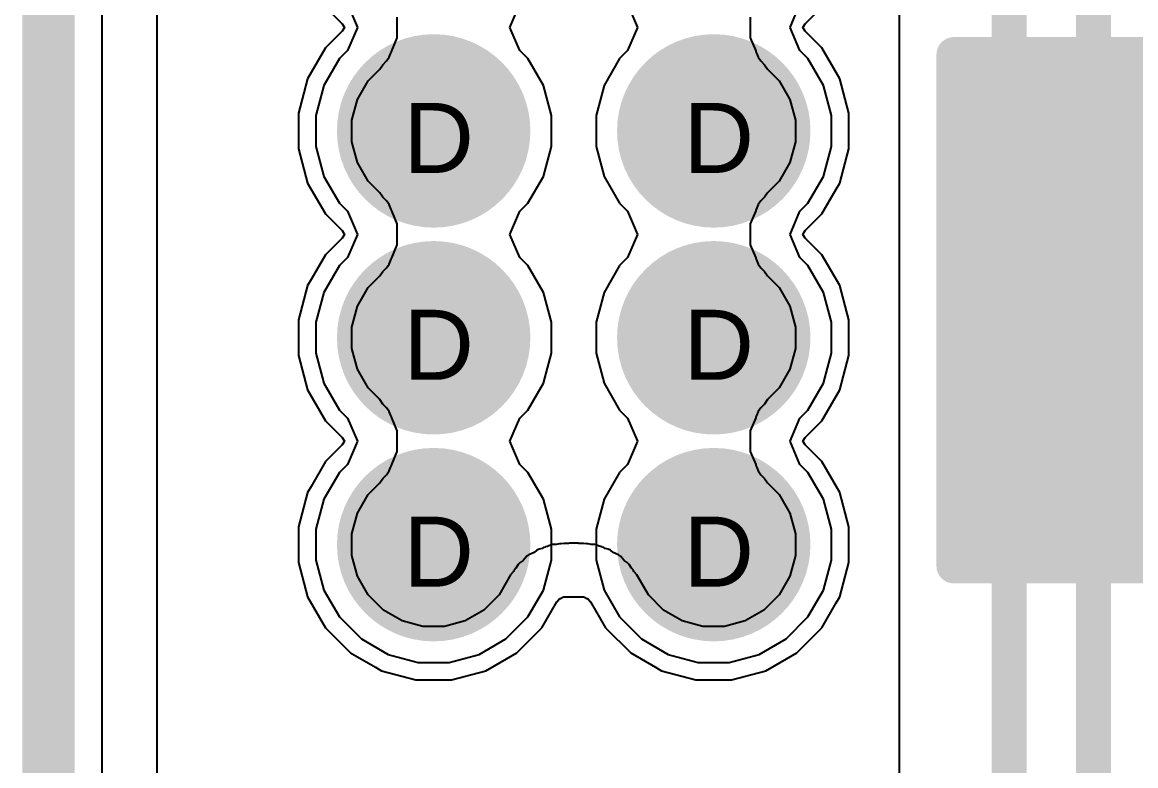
# Model space of a CAD drawing. Header units: inches. Extents: x 0 to 5379, y 0 to 5429.
# Drawn here: x -0.19 to 7.89, y 51.25 to 56.64 of the extents above; entities that cross this region are included whole.
import ezdxf

# ---------------------------------------------------------------- set-up
doc = ezdxf.new("R2010")
doc.units = ezdxf.units.IN
for name, color, linetype in [('Board Outline', 216, 'Continuous'), ('Bottom Layer', 5, 'Continuous'), ('Bottom Solder', 6, 'Continuous'), ('Drill Drawing', 1, 'Continuous'), ('GND01', 16, 'Continuous'), ('GND02', 76, 'Continuous'), ('PWR', 156, 'Continuous'), ('SIG 01', 90, 'Continuous'), ('Top Layer', 1, 'Continuous'), ('Top Overlay', 2, 'Continuous'), ('Top Paste', 8, 'Continuous'), ('Top Solder', 216, 'Continuous'), ('Via Holes', 16, 'Continuous')]:
    doc.layers.add(name, color=color, linetype=linetype)
doc.styles.add('Arial', font='', dxfattribs={"height": 0.2})
doc.styles.get('Arial').set_extended_font_data('Arial')

# ---------------------------------------------------------------- blocks, each defined once
blk = doc.blocks.new('RES_2512_623')
at = {"layer": 'Top Layer'}
blk.add_hatch(color=1, dxfattribs=at).paths.add_polyline_path([(-4.05, 1.7), (-2.45, 1.7), (-2.45, -1.7), (-4.05, -1.7)])
at = {"layer": 'Top Paste'}
blk.add_hatch(color=8, dxfattribs=at).paths.add_polyline_path([(-4.05, 1.7), (-2.45, 1.7), (-2.45, -1.7), (-4.05, -1.7)])
at = {"layer": 'Top Solder'}
blk.add_hatch(color=216, dxfattribs=at).paths.add_polyline_path([(-4.1516, 1.8016), (-2.3484, 1.8016), (-2.3484, -1.8016), (-4.1516, -1.8016)])
at = {"layer": 'Top Overlay'}
for points in [[(-4.2418, 1.8542, 0.254, 0.254, 0), (4.2366, 1.8542, 0.254, 0.254, 0)], [(-4.2418, -1.8542, 0.254, 0.254, 0), (-4.2418, 1.8542, 0.254, 0.254, 0)], [(-4.2418, -1.8542, 0.254, 0.254, 0), (4.2366, -1.8542, 0.254, 0.254, 0)]]:
    blk.add_lwpolyline(points, format="xyseb", dxfattribs=at)
for points in [[(-4.3053, 1.8542, 0.127, 0.127, 1), (-4.1783, 1.8542, 0.127, 0.127, 1)], [(-4.3053, 1.8542, 0.127, 0.127, 1), (-4.1783, 1.8542, 0.127, 0.127, 1)], [(-4.3053, -1.8542, 0.127, 0.127, 1), (-4.1783, -1.8542, 0.127, 0.127, 1)], [(-4.3053, -1.8542, 0.127, 0.127, 1), (-4.1783, -1.8542, 0.127, 0.127, 1)]]:
    blk.add_lwpolyline(points, format="xyseb", close=True, dxfattribs=at)

msp = doc.modelspace()

# ---------------------------------------------------------------- hatches: boundary and pattern name
at = {"layer": 'Bottom Layer'}
h = msp.add_hatch(color=5, dxfattribs=at)
edge = h.paths.add_edge_path()
edge.add_arc((2.794, 55.8495), 0.6, 0, 360)
h = msp.add_hatch(color=5, dxfattribs=at)
edge = h.paths.add_edge_path()
edge.add_arc((4.826, 55.8495), 0.6, 0, 360)
h = msp.add_hatch(color=5, dxfattribs=at)
edge = h.paths.add_edge_path()
edge.add_arc((2.794, 54.3491), 0.6, 0, 360)
h = msp.add_hatch(color=5, dxfattribs=at)
edge = h.paths.add_edge_path()
edge.add_arc((4.826, 54.3491), 0.6, 0, 360)
h = msp.add_hatch(color=5, dxfattribs=at)
edge = h.paths.add_edge_path()
edge.add_arc((2.794, 52.8487), 0.6, 0, 360)
h = msp.add_hatch(color=5, dxfattribs=at)
edge = h.paths.add_edge_path()
edge.add_arc((4.826, 52.8487), 0.6, 0, 360)
at = {"layer": 'Bottom Solder'}
h = msp.add_hatch(color=6, dxfattribs=at)
edge = h.paths.add_edge_path()
edge.add_arc((2.794, 55.8495), 0.7016, 0, 360)
h = msp.add_hatch(color=6, dxfattribs=at)
edge = h.paths.add_edge_path()
edge.add_arc((4.826, 55.8495), 0.7016, 0, 360)
h = msp.add_hatch(color=6, dxfattribs=at)
edge = h.paths.add_edge_path()
edge.add_arc((2.794, 54.3491), 0.7016, 0, 360)
h = msp.add_hatch(color=6, dxfattribs=at)
edge = h.paths.add_edge_path()
edge.add_arc((4.826, 54.3491), 0.7016, 0, 360)
h = msp.add_hatch(color=6, dxfattribs=at)
edge = h.paths.add_edge_path()
edge.add_arc((2.794, 52.8487), 0.7016, 0, 360)
h = msp.add_hatch(color=6, dxfattribs=at)
edge = h.paths.add_edge_path()
edge.add_arc((4.826, 52.8487), 0.7016, 0, 360)
at = {"layer": 'GND01'}
h = msp.add_hatch(color=16, dxfattribs=at)
edge = h.paths.add_edge_path()
edge.add_arc((2.794, 55.8495), 0.6, 0, 360)
h = msp.add_hatch(color=16, dxfattribs=at)
edge = h.paths.add_edge_path()
edge.add_arc((4.826, 55.8495), 0.6, 0, 360)
h = msp.add_hatch(color=16, dxfattribs=at)
edge = h.paths.add_edge_path()
edge.add_arc((2.794, 54.3491), 0.6, 0, 360)
h = msp.add_hatch(color=16, dxfattribs=at)
edge = h.paths.add_edge_path()
edge.add_arc((4.826, 54.3491), 0.6, 0, 360)
h = msp.add_hatch(color=16, dxfattribs=at)
edge = h.paths.add_edge_path()
edge.add_arc((2.794, 52.8487), 0.6, 0, 360)
h = msp.add_hatch(color=16, dxfattribs=at)
edge = h.paths.add_edge_path()
edge.add_arc((4.826, 52.8487), 0.6, 0, 360)
at = {"layer": 'GND02'}
h = msp.add_hatch(color=76, dxfattribs=at)
edge = h.paths.add_edge_path()
edge.add_arc((2.794, 55.8495), 0.6, 0, 360)
h = msp.add_hatch(color=76, dxfattribs=at)
edge = h.paths.add_edge_path()
edge.add_arc((4.826, 55.8495), 0.6, 0, 360)
h = msp.add_hatch(color=76, dxfattribs=at)
edge = h.paths.add_edge_path()
edge.add_arc((2.794, 54.3491), 0.6, 0, 360)
h = msp.add_hatch(color=76, dxfattribs=at)
edge = h.paths.add_edge_path()
edge.add_arc((4.826, 54.3491), 0.6, 0, 360)
h = msp.add_hatch(color=76, dxfattribs=at)
edge = h.paths.add_edge_path()
edge.add_arc((2.794, 52.8487), 0.6, 0, 360)
h = msp.add_hatch(color=76, dxfattribs=at)
edge = h.paths.add_edge_path()
edge.add_arc((4.826, 52.8487), 0.6, 0, 360)
at = {"layer": 'PWR'}
h = msp.add_hatch(color=156, dxfattribs=at)
edge = h.paths.add_edge_path()
edge.add_arc((2.794, 55.8495), 0.6, 0, 360)
h = msp.add_hatch(color=156, dxfattribs=at)
edge = h.paths.add_edge_path()
edge.add_arc((4.826, 55.8495), 0.6, 0, 360)
h = msp.add_hatch(color=156, dxfattribs=at)
edge = h.paths.add_edge_path()
edge.add_arc((2.794, 54.3491), 0.6, 0, 360)
h = msp.add_hatch(color=156, dxfattribs=at)
edge = h.paths.add_edge_path()
edge.add_arc((4.826, 54.3491), 0.6, 0, 360)
h = msp.add_hatch(color=156, dxfattribs=at)
edge = h.paths.add_edge_path()
edge.add_arc((2.794, 52.8487), 0.6, 0, 360)
h = msp.add_hatch(color=156, dxfattribs=at)
edge = h.paths.add_edge_path()
edge.add_arc((4.826, 52.8487), 0.6, 0, 360)
at = {"layer": 'SIG 01'}
h = msp.add_hatch(color=90, dxfattribs=at)
edge = h.paths.add_edge_path()
edge.add_arc((2.794, 55.8495), 0.6, 0, 360)
h = msp.add_hatch(color=90, dxfattribs=at)
edge = h.paths.add_edge_path()
edge.add_arc((4.826, 55.8495), 0.6, 0, 360)
h = msp.add_hatch(color=90, dxfattribs=at)
edge = h.paths.add_edge_path()
edge.add_arc((2.794, 54.3491), 0.6, 0, 360)
h = msp.add_hatch(color=90, dxfattribs=at)
edge = h.paths.add_edge_path()
edge.add_arc((4.826, 54.3491), 0.6, 0, 360)
h = msp.add_hatch(color=90, dxfattribs=at)
edge = h.paths.add_edge_path()
edge.add_arc((2.794, 52.8487), 0.6, 0, 360)
h = msp.add_hatch(color=90, dxfattribs=at)
edge = h.paths.add_edge_path()
edge.add_arc((4.826, 52.8487), 0.6, 0, 360)
at = {"layer": 'Top Layer'}
h = msp.add_hatch(color=1, dxfattribs=at)
edge = h.paths.add_edge_path()
edge.add_arc((2.794, 55.8495), 0.6, 0, 360)
h = msp.add_hatch(color=1, dxfattribs=at)
edge = h.paths.add_edge_path()
edge.add_arc((4.826, 55.8495), 0.6, 0, 360)
h = msp.add_hatch(color=1, dxfattribs=at)
edge = h.paths.add_edge_path()
edge.add_arc((2.794, 54.3491), 0.6, 0, 360)
h = msp.add_hatch(color=1, dxfattribs=at)
edge = h.paths.add_edge_path()
edge.add_arc((4.826, 54.3491), 0.6, 0, 360)
h = msp.add_hatch(color=1, dxfattribs=at)
edge = h.paths.add_edge_path()
edge.add_arc((2.794, 52.8487), 0.6, 0, 360)
h = msp.add_hatch(color=1, dxfattribs=at)
edge = h.paths.add_edge_path()
edge.add_arc((4.826, 52.8487), 0.6, 0, 360)
at = {"layer": 'Top Solder'}
h = msp.add_hatch(color=216, dxfattribs=at)
edge = h.paths.add_edge_path()
edge.add_arc((2.794, 55.8495), 0.7016, 0, 360)
h = msp.add_hatch(color=216, dxfattribs=at)
edge = h.paths.add_edge_path()
edge.add_arc((4.826, 55.8495), 0.7016, 0, 360)
h = msp.add_hatch(color=216, dxfattribs=at)
edge = h.paths.add_edge_path()
edge.add_arc((2.794, 54.3491), 0.7016, 0, 360)
h = msp.add_hatch(color=216, dxfattribs=at)
edge = h.paths.add_edge_path()
edge.add_arc((4.826, 54.3491), 0.7016, 0, 360)
h = msp.add_hatch(color=216, dxfattribs=at)
edge = h.paths.add_edge_path()
edge.add_arc((2.794, 52.8487), 0.7016, 0, 360)
h = msp.add_hatch(color=216, dxfattribs=at)
edge = h.paths.add_edge_path()
edge.add_arc((4.826, 52.8487), 0.7016, 0, 360)
at = {"layer": 'Via Holes'}
h = msp.add_hatch(color=7, dxfattribs=at)
edge = h.paths.add_edge_path()
edge.add_arc((2.794, 55.8495), 0.35, 0, 360)
h = msp.add_hatch(color=7, dxfattribs=at)
edge = h.paths.add_edge_path()
edge.add_arc((4.826, 55.8495), 0.35, 0, 360)
h = msp.add_hatch(color=7, dxfattribs=at)
edge = h.paths.add_edge_path()
edge.add_arc((2.794, 54.3491), 0.35, 0, 360)
h = msp.add_hatch(color=7, dxfattribs=at)
edge = h.paths.add_edge_path()
edge.add_arc((4.826, 54.3491), 0.35, 0, 360)
h = msp.add_hatch(color=7, dxfattribs=at)
edge = h.paths.add_edge_path()
edge.add_arc((2.794, 52.8487), 0.35, 0, 360)
h = msp.add_hatch(color=7, dxfattribs=at)
edge = h.paths.add_edge_path()
edge.add_arc((4.826, 52.8487), 0.35, 0, 360)

# ---------------------------------------------------------------- linework, layer by layer
at = {"layer": 'Board Outline'}
msp.add_lwpolyline([(0, 0, 0.381, 0.381, 0), (0, 220, 0.381, 0.381, 0)], format="xyseb", dxfattribs=at)
at = {"layer": 'Bottom Layer'}
msp.add_line((0.3885, 9.6715), (0.3885, 210.3286), dxfattribs=at)
at = {"layer": 'GND01'}
msp.add_line((0.3885, 0.3885), (0.3885, 219.6116), dxfattribs=at)
at = {"layer": 'GND02'}
msp.add_line((0.3885, 0.3885), (0.3885, 219.6116), dxfattribs=at)
at = {"layer": 'PWR'}
for p, q in [((0.3885, 0.3885), (0.3885, 219.6116)), ((2.1684, 56.7678), (2.2408, 56.5997)), ((3.3472, 56.5997), (3.4196, 56.7678)), ((4.2004, 56.7678), (4.2728, 56.5997)), ((5.3792, 56.5997), (5.4516, 56.7678)), ((2.2408, 56.5997), (2.1684, 56.4317)), ((3.4196, 56.4317), (3.3472, 56.5997)), ((4.2728, 56.5997), (4.2004, 56.4317)), ((5.4516, 56.4317), (5.3792, 56.5997)), ((2.1684, 56.4317), (2.1106, 56.3739)), ((3.4774, 56.3739), (3.4196, 56.4317)), ((4.2004, 56.4317), (4.1426, 56.3739)), ((5.5094, 56.3739), (5.4516, 56.4317)), ((2.1106, 56.3739), (1.9982, 56.1792)), ((3.5898, 56.1792), (3.4774, 56.3739)), ((4.1426, 56.3739), (4.0302, 56.1792)), ((5.6218, 56.1792), (5.5094, 56.3739)), ((1.9982, 56.1792), (1.94, 55.962)), ((3.648, 55.962), (3.5898, 56.1792)), ((4.0302, 56.1792), (3.972, 55.962)), ((5.68, 55.962), (5.6218, 56.1792)), ((1.94, 55.962), (1.94, 55.7371)), ((3.648, 55.7371), (3.648, 55.962)), ((3.972, 55.962), (3.972, 55.7371)), ((5.68, 55.7371), (5.68, 55.962)), ((1.94, 55.7371), (1.9982, 55.5199)), ((3.5898, 55.5199), (3.648, 55.7371)), ((3.972, 55.7371), (4.0302, 55.5199)), ((5.6218, 55.5199), (5.68, 55.7371)), ((1.9982, 55.5199), (2.1106, 55.3252)), ((3.4774, 55.3252), (3.5898, 55.5199)), ((4.0302, 55.5199), (4.1426, 55.3252)), ((5.5094, 55.3252), (5.6218, 55.5199)), ((2.1106, 55.3252), (2.1684, 55.2674)), ((2.1684, 55.2674), (2.2408, 55.0993)), ((3.3472, 55.0993), (3.4196, 55.2674)), ((3.4196, 55.2674), (3.4774, 55.3252)), ((4.1426, 55.3252), (4.2004, 55.2674)), ((4.2004, 55.2674), (4.2728, 55.0993)), ((5.3792, 55.0993), (5.4516, 55.2674)), ((5.4516, 55.2674), (5.5094, 55.3252)), ((2.2408, 55.0993), (2.1684, 54.9313)), ((3.4196, 54.9313), (3.3472, 55.0993)), ((4.2728, 55.0993), (4.2004, 54.9313)), ((5.4516, 54.9313), (5.3792, 55.0993)), ((2.1684, 54.9313), (2.1106, 54.8735)), ((3.4774, 54.8735), (3.4196, 54.9313)), ((4.2004, 54.9313), (4.1426, 54.8735)), ((5.5094, 54.8735), (5.4516, 54.9313)), ((2.1106, 54.8735), (1.9982, 54.6787)), ((3.5898, 54.6787), (3.4774, 54.8735)), ((4.1426, 54.8735), (4.0302, 54.6787)), ((5.6218, 54.6787), (5.5094, 54.8735)), ((1.9982, 54.6787), (1.94, 54.4615)), ((3.648, 54.4615), (3.5898, 54.6787)), ((4.0302, 54.6787), (3.972, 54.4615)), ((5.68, 54.4615), (5.6218, 54.6787)), ((1.94, 54.4615), (1.94, 54.2367)), ((3.648, 54.2367), (3.648, 54.4615)), ((3.972, 54.4615), (3.972, 54.2367)), ((5.68, 54.2367), (5.68, 54.4615)), ((1.94, 54.2367), (1.9982, 54.0195)), ((3.5898, 54.0195), (3.648, 54.2367)), ((3.972, 54.2367), (4.0302, 54.0195)), ((5.6218, 54.0195), (5.68, 54.2367)), ((1.9982, 54.0195), (2.1106, 53.8247)), ((3.4774, 53.8247), (3.5898, 54.0195)), ((4.0302, 54.0195), (4.1426, 53.8247)), ((5.5094, 53.8247), (5.6218, 54.0195)), ((2.1106, 53.8247), (2.1684, 53.7669)), ((3.4196, 53.7669), (3.4774, 53.8247)), ((4.1426, 53.8247), (4.2004, 53.7669)), ((5.4516, 53.7669), (5.5094, 53.8247)), ((2.1684, 53.7669), (2.2408, 53.5989)), ((3.3472, 53.5989), (3.4196, 53.7669)), ((4.2004, 53.7669), (4.2728, 53.5989)), ((5.3792, 53.5989), (5.4516, 53.7669)), ((2.2408, 53.5989), (2.1684, 53.4309)), ((3.4196, 53.4309), (3.3472, 53.5989)), ((4.2728, 53.5989), (4.2004, 53.4309)), ((5.4516, 53.4309), (5.3792, 53.5989)), ((2.1684, 53.4309), (2.1106, 53.3731)), ((3.4774, 53.3731), (3.4196, 53.4309)), ((4.2004, 53.4309), (4.1426, 53.3731)), ((5.5094, 53.3731), (5.4516, 53.4309)), ((2.1106, 53.3731), (1.9982, 53.1783)), ((3.5898, 53.1783), (3.4774, 53.3731)), ((4.1426, 53.3731), (4.0302, 53.1783)), ((5.6218, 53.1783), (5.5094, 53.3731)), ((1.9982, 53.1783), (1.94, 52.9611)), ((3.648, 52.9611), (3.5898, 53.1783)), ((4.0302, 53.1783), (3.972, 52.9611)), ((5.68, 52.9611), (5.6218, 53.1783)), ((1.94, 52.9611), (1.94, 52.7363)), ((3.648, 52.7363), (3.648, 52.9611)), ((3.972, 52.9611), (3.972, 52.7363)), ((5.68, 52.7363), (5.68, 52.9611)), ((1.94, 52.7363), (1.9982, 52.5191)), ((3.5898, 52.5191), (3.648, 52.7363)), ((3.972, 52.7363), (4.0302, 52.5191)), ((5.6218, 52.5191), (5.68, 52.7363)), ((1.9982, 52.5191), (2.1106, 52.3243)), ((3.4774, 52.3243), (3.5898, 52.5191)), ((4.0302, 52.5191), (4.1426, 52.3243)), ((5.5094, 52.3243), (5.6218, 52.5191)), ((2.1106, 52.3243), (2.2696, 52.1653)), ((3.3184, 52.1653), (3.4774, 52.3243)), ((4.1426, 52.3243), (4.3016, 52.1653)), ((5.3504, 52.1653), (5.5094, 52.3243)), ((2.2696, 52.1653), (2.4644, 52.0529)), ((3.1236, 52.0529), (3.3184, 52.1653)), ((4.3016, 52.1653), (4.4964, 52.0529)), ((5.1556, 52.0529), (5.3504, 52.1653)), ((2.4644, 52.0529), (2.6816, 51.9947)), ((2.9064, 51.9947), (3.1236, 52.0529)), ((4.4964, 52.0529), (4.7136, 51.9947)), ((4.9384, 51.9947), (5.1556, 52.0529)), ((2.6816, 51.9947), (2.9064, 51.9947)), ((4.7136, 51.9947), (4.9384, 51.9947))]:
    msp.add_line(p, q, dxfattribs=at)
at = {"layer": 'SIG 01'}
for p, q in [((0.3885, 0.3885), (0.3885, 219.6116)), ((6.1722, 66.5564), (6.1722, 31.5283)), ((2.009, 56.7476), (2.1298, 56.6268)), ((5.4902, 56.6268), (5.611, 56.7476)), ((2.1298, 56.6268), (2.1479, 56.5997)), ((2.5289, 56.524), (2.5289, 56.6755)), ((5.0911, 56.6755), (5.0911, 56.524)), ((5.4721, 56.5997), (5.4902, 56.6268)), ((2.1298, 56.5727), (2.009, 56.4519)), ((2.1479, 56.5997), (2.1298, 56.5727)), ((5.4902, 56.5727), (5.4721, 56.5997)), ((5.611, 56.4519), (5.4902, 56.5727)), ((2.4898, 56.4296), (2.5289, 56.524)), ((5.0911, 56.524), (5.0911, 56.524)), ((5.0911, 56.524), (5.1302, 56.4296)), ((2.009, 56.4519), (1.9054, 56.2725)), ((2.4528, 56.3569), (2.4709, 56.3839)), ((2.4709, 56.3839), (2.4808, 56.408)), ((2.4709, 56.3839), (2.4709, 56.3839)), ((2.4709, 56.3839), (2.4709, 56.3839)), ((2.4808, 56.408), (2.4855, 56.4193)), ((2.4855, 56.4193), (2.4887, 56.424)), ((2.4887, 56.424), (2.4898, 56.4296)), ((5.1302, 56.4296), (5.1313, 56.424)), ((5.1313, 56.424), (5.1345, 56.4193)), ((5.1345, 56.4193), (5.1392, 56.408)), ((5.1392, 56.408), (5.1491, 56.3839)), ((5.1491, 56.3839), (5.1491, 56.3839)), ((5.1491, 56.3839), (5.1491, 56.3839)), ((5.1491, 56.3839), (5.1672, 56.3569)), ((5.7401, 56.2282), (5.611, 56.4519)), ((2.4045, 56.298), (2.4258, 56.3298)), ((2.4258, 56.3298), (2.4528, 56.3569)), ((5.1672, 56.3569), (5.1942, 56.3298)), ((5.1942, 56.3298), (5.2155, 56.298)), ((1.8799, 56.2282), (1.813, 55.9787)), ((1.9054, 56.2725), (1.8799, 56.2282)), ((1.9054, 56.2725), (1.9054, 56.2725)), ((2.3199, 56.2134), (2.4045, 56.298)), ((5.2155, 56.298), (5.3001, 56.2134)), ((5.807, 55.9787), (5.7401, 56.2282)), ((2.2418, 56.0783), (2.3199, 56.2134)), ((5.3001, 56.2134), (5.3782, 56.0782)), ((2.2015, 55.9275), (2.2418, 56.0783)), ((5.3782, 56.0782), (5.4185, 55.9275)), ((1.813, 55.9787), (1.813, 55.7204)), ((2.2015, 55.7715), (2.2015, 55.9275)), ((5.4185, 55.9275), (5.4185, 55.7715)), ((5.807, 55.7204), (5.807, 55.9787)), ((2.2418, 55.6208), (2.2015, 55.7715)), ((5.4185, 55.7715), (5.3782, 55.6208)), ((1.813, 55.7204), (1.8799, 55.4709)), ((5.7401, 55.4709), (5.807, 55.7204)), ((2.3199, 55.4857), (2.2418, 55.6208)), ((5.3782, 55.6208), (5.3001, 55.4857)), ((1.8799, 55.4709), (2.009, 55.2472)), ((2.4045, 55.4011), (2.3199, 55.4857)), ((5.3001, 55.4857), (5.2155, 55.4011)), ((5.611, 55.2472), (5.7146, 55.4266)), ((5.7146, 55.4266), (5.7401, 55.4709)), ((5.7146, 55.4266), (5.7146, 55.4266)), ((2.4258, 55.3693), (2.4045, 55.4011)), ((2.4528, 55.3422), (2.4258, 55.3693)), ((2.4709, 55.3151), (2.4528, 55.3422)), ((5.1672, 55.3422), (5.1491, 55.3151)), ((5.1942, 55.3693), (5.1672, 55.3422)), ((5.2155, 55.4011), (5.1942, 55.3693)), ((2.4808, 55.2911), (2.4709, 55.3151)), ((2.4709, 55.3151), (2.4709, 55.3151)), ((2.4709, 55.3151), (2.4709, 55.3151)), ((2.4855, 55.2798), (2.4808, 55.2911)), ((2.4887, 55.275), (2.4855, 55.2798)), ((2.4898, 55.2694), (2.4887, 55.275)), ((2.5289, 55.1751), (2.4898, 55.2694)), ((5.1302, 55.2694), (5.0911, 55.1751)), ((5.1313, 55.275), (5.1302, 55.2694)), ((5.1345, 55.2798), (5.1313, 55.275)), ((5.1392, 55.2911), (5.1345, 55.2798)), ((5.1491, 55.3151), (5.1392, 55.2911)), ((5.1491, 55.3151), (5.1491, 55.3151)), ((5.1491, 55.3151), (5.1491, 55.3151)), ((2.009, 55.2472), (2.1298, 55.1264)), ((2.5289, 55.0235), (2.5289, 55.1751)), ((2.5289, 55.1751), (2.5289, 55.1751)), ((5.0911, 55.1751), (5.0911, 55.1751)), ((5.0911, 55.1751), (5.0911, 55.0235)), ((5.4902, 55.1264), (5.611, 55.2472)), ((2.1298, 55.1264), (2.1479, 55.0993)), ((2.1479, 55.0993), (2.1298, 55.0723)), ((5.4721, 55.0993), (5.4902, 55.1264)), ((5.4902, 55.0723), (5.4721, 55.0993)), ((2.1298, 55.0723), (2.009, 54.9515)), ((2.4898, 54.9292), (2.5289, 55.0235)), ((5.0911, 55.0235), (5.0911, 55.0235)), ((5.0911, 55.0235), (5.1302, 54.9292)), ((5.611, 54.9515), (5.4902, 55.0723)), ((2.009, 54.9515), (1.9054, 54.7721)), ((5.7401, 54.7278), (5.611, 54.9515)), ((2.4258, 54.8294), (2.4528, 54.8564)), ((2.4528, 54.8564), (2.4709, 54.8835)), ((2.4709, 54.8835), (2.4808, 54.9075)), ((2.4709, 54.8835), (2.4709, 54.8835)), ((2.4709, 54.8835), (2.4709, 54.8835)), ((2.4808, 54.9075), (2.4855, 54.9189)), ((2.4855, 54.9189), (2.4887, 54.9236)), ((2.4887, 54.9236), (2.4898, 54.9292)), ((5.1302, 54.9292), (5.1313, 54.9236)), ((5.1313, 54.9236), (5.1345, 54.9189)), ((5.1345, 54.9189), (5.1392, 54.9075)), ((5.1392, 54.9075), (5.1491, 54.8835)), ((5.1491, 54.8835), (5.1491, 54.8835)), ((5.1491, 54.8835), (5.1491, 54.8835)), ((5.1491, 54.8835), (5.1672, 54.8564)), ((5.1672, 54.8564), (5.1942, 54.8294)), ((1.9054, 54.7721), (1.8799, 54.7278)), ((1.9054, 54.7721), (1.9054, 54.7721)), ((2.3199, 54.7129), (2.4045, 54.7976)), ((2.4045, 54.7976), (2.4258, 54.8294)), ((5.1942, 54.8294), (5.2155, 54.7976)), ((5.2155, 54.7976), (5.3001, 54.7129)), ((1.8799, 54.7278), (1.813, 54.4783)), ((2.2418, 54.5778), (2.3199, 54.7129)), ((5.3001, 54.7129), (5.3782, 54.5778)), ((5.807, 54.4783), (5.7401, 54.7278)), ((2.2015, 54.4271), (2.2418, 54.5778)), ((5.3782, 54.5778), (5.4185, 54.4271)), ((1.813, 54.4783), (1.813, 54.22)), ((5.807, 54.22), (5.807, 54.4783)), ((2.2015, 54.2711), (2.2015, 54.4271)), ((5.4185, 54.4271), (5.4185, 54.2711)), ((1.813, 54.22), (1.8799, 53.9705)), ((2.2418, 54.1204), (2.2015, 54.2711)), ((5.4185, 54.2711), (5.3782, 54.1204)), ((5.7401, 53.9705), (5.807, 54.22)), ((2.3199, 53.9853), (2.2418, 54.1204)), ((5.3782, 54.1204), (5.3001, 53.9853)), ((1.8799, 53.9705), (2.009, 53.7468)), ((2.4045, 53.9006), (2.3199, 53.9853)), ((5.3001, 53.9853), (5.2155, 53.9006)), ((5.7146, 53.9262), (5.7401, 53.9705)), ((2.4258, 53.8688), (2.4045, 53.9006)), ((5.2155, 53.9006), (5.1942, 53.8688)), ((5.611, 53.7468), (5.7146, 53.9262)), ((5.7146, 53.9262), (5.7146, 53.9262)), ((2.4528, 53.8418), (2.4258, 53.8688)), ((2.4709, 53.8147), (2.4528, 53.8418)), ((2.4808, 53.7907), (2.4709, 53.8147)), ((2.4709, 53.8147), (2.4709, 53.8147)), ((2.4709, 53.8147), (2.4709, 53.8147)), ((5.1491, 53.8147), (5.1392, 53.7907)), ((5.1672, 53.8418), (5.1491, 53.8147)), ((5.1491, 53.8147), (5.1491, 53.8147)), ((5.1491, 53.8147), (5.1491, 53.8147)), ((5.1942, 53.8688), (5.1672, 53.8418)), ((2.009, 53.7468), (2.1298, 53.626)), ((2.4855, 53.7794), (2.4808, 53.7907)), ((2.4887, 53.7746), (2.4855, 53.7794)), ((2.4898, 53.769), (2.4887, 53.7746)), ((2.5289, 53.6747), (2.4898, 53.769)), ((5.1302, 53.769), (5.0911, 53.6747)), ((5.1313, 53.7746), (5.1302, 53.769)), ((5.1345, 53.7794), (5.1313, 53.7746)), ((5.1392, 53.7907), (5.1345, 53.7794)), ((5.4902, 53.626), (5.611, 53.7468)), ((2.5289, 53.5231), (2.5289, 53.6747)), ((2.5289, 53.6747), (2.5289, 53.6747)), ((5.0911, 53.6747), (5.0911, 53.6747)), ((5.0911, 53.6747), (5.0911, 53.5231)), ((2.1298, 53.5719), (2.009, 53.451)), ((2.1298, 53.626), (2.1479, 53.5989)), ((2.1479, 53.5989), (2.1298, 53.5719)), ((5.4721, 53.5989), (5.4902, 53.626)), ((5.4902, 53.5719), (5.4721, 53.5989)), ((5.611, 53.451), (5.4902, 53.5719)), ((2.4898, 53.4288), (2.5289, 53.5231)), ((5.0911, 53.5231), (5.0911, 53.5231)), ((5.0911, 53.5231), (5.1302, 53.4288)), ((2.009, 53.451), (1.9054, 53.2716)), ((2.4709, 53.3831), (2.4808, 53.4071)), ((2.4808, 53.4071), (2.4855, 53.4184)), ((2.4855, 53.4184), (2.4887, 53.4232)), ((2.4887, 53.4232), (2.4898, 53.4288)), ((5.1302, 53.4288), (5.1313, 53.4232)), ((5.1313, 53.4232), (5.1345, 53.4184)), ((5.1345, 53.4184), (5.1392, 53.4071)), ((5.1392, 53.4071), (5.1491, 53.3831)), ((5.7401, 53.2273), (5.611, 53.451)), ((2.4045, 53.2972), (2.4258, 53.329)), ((2.4258, 53.329), (2.4528, 53.356)), ((2.4528, 53.356), (2.4709, 53.3831)), ((2.4709, 53.3831), (2.4709, 53.3831)), ((2.4709, 53.3831), (2.4709, 53.3831)), ((5.1491, 53.3831), (5.1491, 53.3831)), ((5.1491, 53.3831), (5.1491, 53.3831)), ((5.1491, 53.3831), (5.1672, 53.356)), ((5.1672, 53.356), (5.1942, 53.329)), ((5.1942, 53.329), (5.2155, 53.2972)), ((1.9054, 53.2716), (1.8799, 53.2273)), ((1.9054, 53.2716), (1.9054, 53.2716)), ((2.3199, 53.2125), (2.4045, 53.2972)), ((5.2155, 53.2972), (5.3001, 53.2125)), ((1.8799, 53.2273), (1.813, 52.9778)), ((2.2418, 53.0774), (2.3199, 53.2125)), ((5.3001, 53.2125), (5.3782, 53.0774)), ((5.807, 52.9778), (5.7401, 53.2273)), ((2.2015, 52.9267), (2.2418, 53.0774)), ((5.3782, 53.0774), (5.4185, 52.9267)), ((1.813, 52.9778), (1.813, 52.7195)), ((2.2015, 52.7707), (2.2015, 52.9267)), ((5.4185, 52.9267), (5.4185, 52.7707)), ((5.807, 52.7195), (5.807, 52.9778)), ((3.6026, 52.8305), (3.5907, 52.8282)), ((3.6066, 52.8325), (3.6026, 52.8305)), ((3.614, 52.8345), (3.6066, 52.8325)), ((3.6195, 52.8348), (3.614, 52.8345)), ((3.6236, 52.8366), (3.6195, 52.8348)), ((3.6244, 52.8367), (3.6236, 52.8366)), ((3.6475, 52.8468), (3.6244, 52.8367)), ((3.6557, 52.8486), (3.6475, 52.8468)), ((3.6838, 52.8492), (3.6557, 52.8486)), ((3.7058, 52.8551), (3.6838, 52.8492)), ((3.718, 52.8535), (3.7058, 52.8551)), ((3.7394, 52.8577), (3.718, 52.8535)), ((3.7737, 52.8577), (3.7394, 52.8577)), ((3.7776, 52.8585), (3.7737, 52.8577)), ((3.8424, 52.8585), (3.7776, 52.8585)), ((3.8463, 52.8577), (3.8424, 52.8585)), ((3.8806, 52.8577), (3.8463, 52.8577)), ((3.902, 52.8535), (3.8806, 52.8577)), ((3.9142, 52.8551), (3.902, 52.8535)), ((3.9362, 52.8492), (3.9142, 52.8551)), ((3.9642, 52.8486), (3.9362, 52.8492)), ((3.9724, 52.8468), (3.9642, 52.8486)), ((3.9956, 52.8367), (3.9724, 52.8468)), ((3.9965, 52.8366), (3.9956, 52.8367)), ((4.0005, 52.8348), (3.9965, 52.8366)), ((4.0059, 52.8345), (4.0005, 52.8348)), ((4.0133, 52.8325), (4.0059, 52.8345)), ((4.0173, 52.8305), (4.0133, 52.8325)), ((4.0293, 52.8282), (4.0173, 52.8305)), ((2.2418, 52.62), (2.2015, 52.7707)), ((3.4707, 52.7654), (3.4431, 52.734)), ((3.4786, 52.7694), (3.4707, 52.7654)), ((3.4848, 52.7758), (3.4786, 52.7694)), ((3.5231, 52.7926), (3.4848, 52.7758)), ((3.5428, 52.8077), (3.5231, 52.7926)), ((3.5594, 52.8159), (3.5428, 52.8077)), ((3.581, 52.8217), (3.5594, 52.8159)), ((3.5907, 52.8282), (3.581, 52.8217)), ((4.039, 52.8217), (4.0293, 52.8282)), ((4.0606, 52.8159), (4.039, 52.8217)), ((4.0772, 52.8077), (4.0606, 52.8159)), ((4.0969, 52.7926), (4.0772, 52.8077)), ((4.1353, 52.7757), (4.0969, 52.7926)), ((4.1414, 52.7694), (4.1353, 52.7757)), ((4.1493, 52.7655), (4.1414, 52.7694)), ((4.1768, 52.734), (4.1493, 52.7655)), ((5.4185, 52.7707), (5.3782, 52.62)), ((1.813, 52.7195), (1.8799, 52.47)), ((3.3912, 52.6783), (3.3798, 52.6664)), ((3.4077, 52.7041), (3.3912, 52.6783)), ((3.4228, 52.7198), (3.4077, 52.7041)), ((3.4431, 52.734), (3.4228, 52.7198)), ((4.1972, 52.7198), (4.1768, 52.734)), ((4.2123, 52.7041), (4.1972, 52.7198)), ((4.2288, 52.6782), (4.2123, 52.7041)), ((4.2402, 52.6664), (4.2288, 52.6782)), ((5.7401, 52.47), (5.807, 52.7195)), ((2.3199, 52.4849), (2.2418, 52.62)), ((3.3515, 52.6293), (3.2681, 52.4849)), ((3.3706, 52.6511), (3.3515, 52.6293)), ((3.3707, 52.6515), (3.3706, 52.6511)), ((3.3737, 52.6549), (3.3707, 52.6515)), ((3.3757, 52.66), (3.3737, 52.6549)), ((3.3798, 52.6664), (3.3757, 52.66)), ((4.2443, 52.66), (4.2402, 52.6664)), ((4.2463, 52.6549), (4.2443, 52.66)), ((4.2492, 52.6516), (4.2463, 52.6549)), ((4.2494, 52.6511), (4.2492, 52.6516)), ((4.2684, 52.6293), (4.2494, 52.6511)), ((4.3519, 52.4849), (4.2684, 52.6293)), ((5.3782, 52.62), (5.3001, 52.4849)), ((1.8799, 52.47), (2.009, 52.2463)), ((2.4302, 52.3746), (2.3199, 52.4849)), ((3.2681, 52.4849), (3.1578, 52.3746)), ((3.579, 52.2463), (3.688, 52.4351)), ((3.688, 52.4351), (3.7031, 52.4508)), ((3.7031, 52.4508), (3.7072, 52.4573)), ((3.7072, 52.4573), (3.7146, 52.4593)), ((3.7146, 52.4593), (3.7312, 52.4675)), ((3.7312, 52.4675), (3.7394, 52.4693)), ((3.7394, 52.4693), (3.7737, 52.4693)), ((3.7737, 52.4693), (3.7776, 52.47)), ((3.7776, 52.47), (3.8424, 52.47)), ((3.8424, 52.47), (3.8463, 52.4693)), ((3.8463, 52.4693), (3.8806, 52.4693)), ((3.8806, 52.4693), (3.8888, 52.4675)), ((3.8888, 52.4675), (3.9054, 52.4593)), ((3.9054, 52.4593), (3.9128, 52.4573)), ((3.9128, 52.4573), (3.9169, 52.4509)), ((3.9169, 52.4509), (3.932, 52.4351)), ((3.932, 52.4351), (4.041, 52.2463)), ((4.4622, 52.3746), (4.3519, 52.4849)), ((5.3001, 52.4849), (5.1898, 52.3746)), ((5.611, 52.2463), (5.7146, 52.4257)), ((5.7146, 52.4258), (5.7401, 52.47)), ((5.7146, 52.4257), (5.7146, 52.4258)), ((2.5653, 52.2965), (2.4302, 52.3746)), ((3.1578, 52.3746), (3.0227, 52.2965)), ((4.5973, 52.2965), (4.4622, 52.3746)), ((5.1898, 52.3746), (5.0547, 52.2965)), ((2.716, 52.2562), (2.5653, 52.2965)), ((3.0227, 52.2965), (2.872, 52.2562)), ((4.748, 52.2562), (4.5973, 52.2965)), ((5.0547, 52.2965), (4.904, 52.2562)), ((2.009, 52.2463), (2.1917, 52.0637)), ((2.872, 52.2562), (2.716, 52.2562)), ((3.3963, 52.0637), (3.579, 52.2463)), ((4.041, 52.2463), (4.2237, 52.0637)), ((4.904, 52.2562), (4.748, 52.2562)), ((5.4283, 52.0637), (5.611, 52.2463)), ((2.1917, 52.0637), (2.3711, 51.9601)), ((3.1727, 51.9346), (3.3963, 52.0637)), ((4.2237, 52.0637), (4.4031, 51.9601)), ((5.2047, 51.9346), (5.4283, 52.0637)), ((2.3711, 51.9601), (2.3711, 51.9601)), ((2.3711, 51.9601), (2.4153, 51.9346)), ((4.4031, 51.9601), (4.4031, 51.9601)), ((4.4031, 51.9601), (4.4473, 51.9346)), ((2.4153, 51.9346), (2.6648, 51.8677)), ((2.6648, 51.8677), (2.9232, 51.8677)), ((2.9232, 51.8677), (3.1727, 51.9346)), ((4.4473, 51.9346), (4.6968, 51.8677)), ((4.6968, 51.8677), (4.9552, 51.8677)), ((4.9552, 51.8677), (5.2047, 51.9346))]:
    msp.add_line(p, q, dxfattribs=at)
for points in [[(6.9697, 32.1391, 0.254, 0.254, 0), (6.9697, 65.9455, 0.254, 0.254, 0)], [(7.5805, 32.5596, 0.254, 0.254, 0), (7.5805, 65.7088, 0.254, 0.254, 0)]]:
    msp.add_lwpolyline(points, format="xyseb", dxfattribs=at)
at = {"layer": 'Top Layer'}
for p, q in [((0.3885, 9.6715), (0.3885, 72.4154)), ((0.7874, 11.1908), (0.7874, 62.6872))]:
    msp.add_line(p, q, dxfattribs=at)

# ---------------------------------------------------------------- block references
msp.add_blockref('RES_2512_623', (10.8104, 54.5487))

# ---------------------------------------------------------------- texts
at = {"layer": 'Drill Drawing', "style": 'Arial'}
for p in [(2.5739, 55.5448), (4.6059, 55.5448), (2.5739, 54.0444), (4.6059, 54.0444), (2.5739, 52.544), (4.6059, 52.544)]:
    msp.add_text('D', height=0.508, dxfattribs=at).set_placement(p)

doc.saveas('drawing.dxf')
